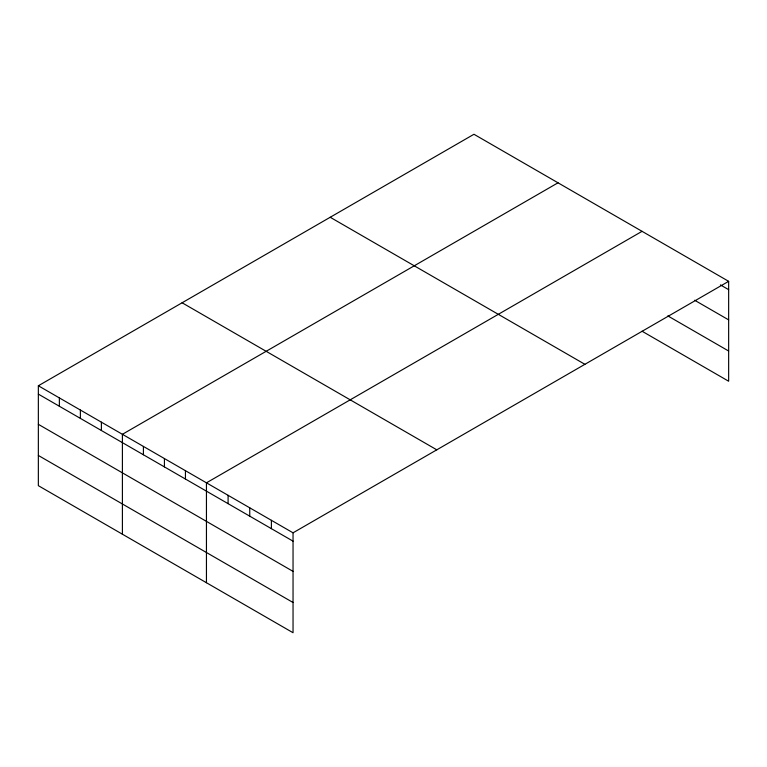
<?xml version="1.0" encoding="UTF-8"?>
<svg xmlns="http://www.w3.org/2000/svg" width="767" height="767" viewBox="0 0 767 767"><rect width="100%" height="100%" fill="white"/><g stroke="black" fill="none" stroke-linecap="round" stroke-linejoin="round"><path stroke-width="1.15" d="M38.35 385.772L293.042 532.816L293.042 632.727L38.35 485.674L38.35 385.772L473.958 134.273L728.65 281.326L728.65 381.228L642.056 331.229M558.002 182.805L122.404 434.295L122.404 534.196M642.056 231.327L206.448 482.827L206.448 582.728M293.042 532.816L728.65 281.326M720.405 284.902L728.65 289.667M694.634 300.242L728.65 319.877M667.827 315.899L728.65 351.018M330.203 217.272L584.905 364.315M182.095 302.773L436.797 449.826M38.35 394.113L293.042 541.157M38.35 424.324L293.042 571.377M38.35 455.454L293.042 602.507M271.393 520.323L271.393 528.664M249.745 507.821L249.745 516.162M228.096 495.319L228.096 503.66M185.441 470.689L185.441 479.03M164.426 458.561L164.426 466.902M143.41 446.432L143.41 454.764M101.388 422.166L101.388 430.508M80.372 410.038L80.372 418.37M59.366 397.9L59.366 406.242"/></g></svg>
